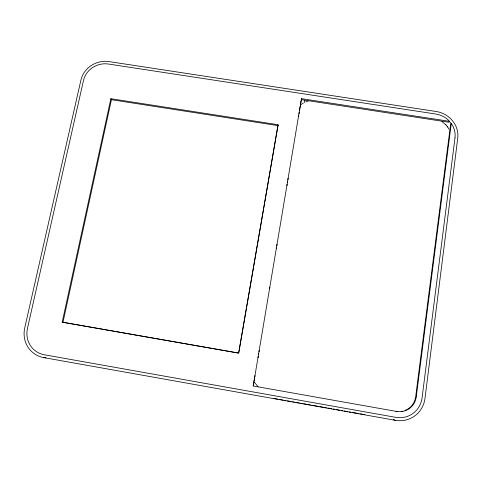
<?xml version="1.0" encoding="UTF-8"?>
<svg xmlns="http://www.w3.org/2000/svg" width="482" height="482" viewBox="0 0 482 482"><rect width="100%" height="100%" fill="white"/><g stroke="black" fill="none" stroke-linecap="round" stroke-linejoin="round"><path stroke-width="0.72" d="M238.723 353.137L278.102 124.736L110.866 98.708L62.208 322.163L237.981 353.011M301.358 99.654L301.485 98.659L449.495 121.325L448.832 122.247L301.358 99.654L299.491 110.776M415.767 396.029L450.592 124.434L451.26 123.519L416.255 396.855A18.069 17.31 55.9 0 1 396.499 411.429L253.219 385.98L301.485 98.659M304.323 102.564L304.636 100.34M255.008 375.556L253.219 385.98M258.003 357.758L258.25 356.276M258.497 354.788L258.75 353.306M258.997 351.824L259.244 350.342M269.589 288.778L269.836 287.296M276.313 248.73L276.566 247.248M276.813 245.766L277.066 244.278M286.904 185.684L287.158 184.202M287.405 182.72L287.652 181.238M287.905 179.756L288.152 178.268M298.491 116.71L298.744 115.228M298.991 113.746L299.238 112.258M278.102 124.736L238.62 353.047L62.208 322.163M62.973 322.368L111.42 99.696L110.866 98.708M301.25 104.504L303.383 103.04M305.721 101.883L308.203 101.051M43.717 357.596L395.324 420.304A27.1 25.962 55.9 0 0 424.985 398.391L457.731 138.298A24.859 23.299 17.9 0 0 436.204 111.505L108.962 61.588A23.943 22.293 -21 0 0 80.916 80.102L24.739 327.899A26.082 24.727 -52.3 0 0 43.717 357.596L45.911 357.783M416.255 396.855L415.671 396.776A17.997 17.244 55.9 0 1 405.007 410.471M111.42 99.696L278.06 125.639M273.439 398.349L277.867 399.132M279.337 399.397L283.024 400.054M284.5 400.319L285.977 400.584M287.453 400.843L291.134 401.5M292.61 401.765L294.086 402.03M295.562 402.289L299.25 402.946M300.72 403.211L302.196 403.476M303.672 403.735L310.306 404.922M311.782 405.181L318.415 406.368M319.891 406.627L326.525 407.814M328.001 408.073L331.688 408.736M333.164 408.995L334.635 409.26M336.111 409.519L339.798 410.182M341.274 410.441L342.75 410.706M344.22 410.971L347.908 411.628M349.384 411.887L350.86 412.152M352.33 412.417L358.969 413.598M360.446 413.863L364.868 414.653L363.735 414.213M396.499 411.429L395.993 411.291A17.997 17.244 55.9 0 0 397.132 411.453M393.185 419.581L395.324 420.304M441.946 121.536L446.049 124.94M258.111 386.835L254.496 382.34M447.573 126.844L449.049 129.272M445.958 124.832L447.706 127.007M402.825 411.128A17.997 17.244 55.9 0 1 401.144 411.429M454.996 137.876L422.075 397.879A24.088 23.082 55.9 0 1 395.716 417.34L44.344 354.764A23.184 21.979 -52.3 0 1 27.468 328.375L83.482 80.494A21.28 19.816 -21 0 1 108.42 64.028L435.867 114.041A22.094 20.708 17.9 0 1 448.537 120.283L452.074 124.669A22.094 20.708 17.9 0 1 454.996 137.876"/></g></svg>
